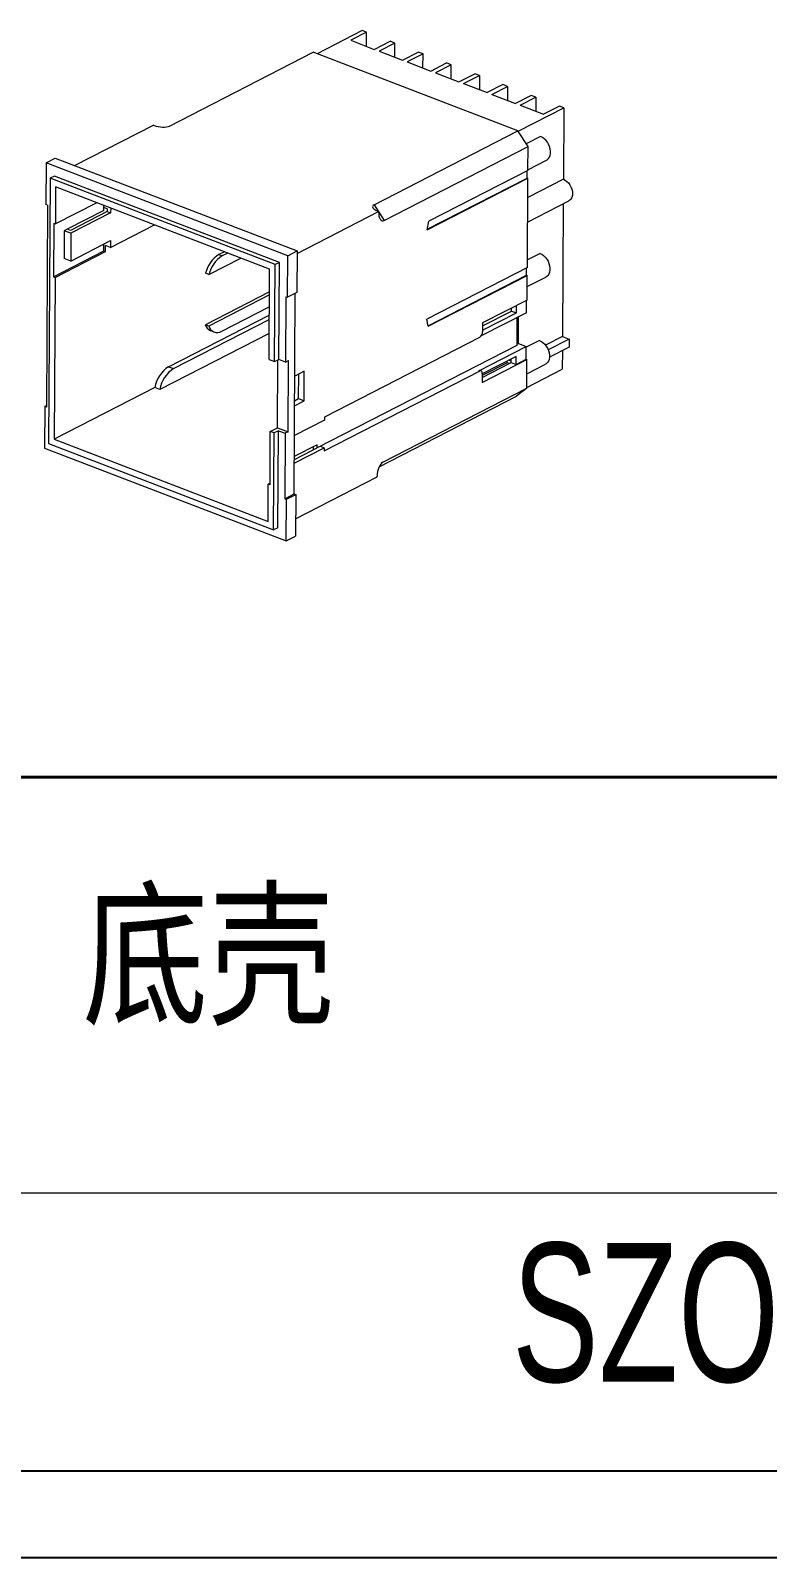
# Model space of a CAD drawing. Header units: inches. Extents: x 963 to 2094, y 1089 to 1501.
# Drawn here: x 1880.5 to 1963.9, y 1088.5 to 1261.3 of the extents above; entities that cross this region are included whole.
import ezdxf

# ---------------------------------------------------------------- set-up
doc = ezdxf.new("R2010")
doc.units = ezdxf.units.IN
doc.layers.add('文字', color=81, linetype='Continuous')
doc.layers.add('粗实线', color=7, linetype='Continuous', lineweight=30)
doc.layers.add('细实线', color=3, linetype='Continuous', lineweight=9)
doc.styles.add('宋体', font='', dxfattribs={"width": 0.8, "height": 3.5})
doc.styles.add('长仿宋', font='', dxfattribs={"width": 0.7, "height": 4})
doc.styles.get('宋体').set_extended_font_data('SimSun')
doc.styles.get('长仿宋').set_extended_font_data('SimSun')

msp = doc.modelspace()

# ---------------------------------------------------------------- linework, layer by layer
at = {"color": 7, "linetype": 'Continuous', "lineweight": 15}
for p, q in [((1918.053, 1261.277), (1912.938, 1258.65)), ((1918.546, 1261.087), (1918.053, 1261.277)), ((1918.546, 1261.087), (1916.758, 1260.169)), ((1916.758, 1260.169), (1919.417, 1259.148)), ((1918.538, 1259.486), (1918.546, 1261.087)), ((1919.417, 1259.148), (1921.205, 1260.067)), ((1921.737, 1259.862), (1919.949, 1258.944)), ((1921.737, 1259.862), (1921.205, 1260.067)), ((1921.728, 1258.261), (1921.737, 1259.862)), ((1896.241, 1250.47), (1912.499, 1258.819)), ((1935.668, 1249.923), (1912.499, 1258.819)), ((1919.949, 1258.944), (1922.607, 1257.923)), ((1922.607, 1257.923), (1924.396, 1258.842)), ((1924.928, 1258.637), (1923.139, 1257.719)), ((1924.928, 1258.637), (1924.396, 1258.842)), ((1924.919, 1257.036), (1924.928, 1258.637)), ((1923.139, 1257.719), (1925.798, 1256.698)), ((1925.798, 1256.698), (1927.586, 1257.617)), ((1928.118, 1257.412), (1926.33, 1256.494)), ((1926.33, 1256.494), (1928.989, 1255.473)), ((1928.118, 1257.412), (1927.586, 1257.617)), ((1928.109, 1255.811), (1928.118, 1257.412)), ((1928.989, 1255.473), (1930.777, 1256.392)), ((1929.52, 1255.269), (1931.309, 1256.187)), ((1931.309, 1256.187), (1930.777, 1256.392)), ((1931.309, 1256.187), (1931.3, 1254.586)), ((1929.52, 1255.269), (1932.179, 1254.248)), ((1933.967, 1255.167), (1932.179, 1254.248)), ((1932.711, 1254.044), (1934.499, 1254.962)), ((1934.499, 1254.962), (1933.967, 1255.167)), ((1934.499, 1254.962), (1934.49, 1253.361)), ((1932.711, 1254.044), (1935.37, 1253.023)), ((1937.158, 1253.942), (1935.37, 1253.023)), ((1935.901, 1252.819), (1937.69, 1253.737)), ((1935.901, 1252.819), (1938.56, 1251.798)), ((1937.69, 1253.737), (1937.158, 1253.942)), ((1937.69, 1253.737), (1937.681, 1252.136)), ((1940.349, 1252.717), (1938.56, 1251.798)), ((1940.842, 1252.527), (1940.349, 1252.717)), ((1935.694, 1249.883), (1940.842, 1252.527)), ((1940.842, 1252.527), (1940.798, 1244.46)), ((1885.525, 1245.99), (1894.451, 1250.574)), ((1894.517, 1250.549), (1894.451, 1250.574)), ((1919.411, 1241.574), (1935.668, 1249.923)), ((1936.801, 1248.141), (1935.668, 1249.923)), ((1938.231, 1249.286), (1936.604, 1248.451)), ((1920.543, 1239.792), (1936.801, 1248.141)), ((1936.786, 1245.452), (1936.801, 1248.141)), ((1882.29, 1246.298), (1882.265, 1241.593)), ((1882.29, 1246.298), (1883.331, 1246.833)), ((1909.638, 1235.798), (1882.29, 1246.298)), ((1883.331, 1246.833), (1910.678, 1236.333)), ((1936.786, 1245.518), (1938.909, 1246.608)), ((1882.746, 1244.563), (1882.582, 1214.536)), ((1883.234, 1244.813), (1882.746, 1244.563)), ((1908.195, 1234.792), (1882.746, 1244.563)), ((1908.682, 1235.042), (1883.234, 1244.813)), ((1925.401, 1238.712), (1936.781, 1244.556)), ((1925.413, 1238.786), (1936.705, 1244.585)), ((1936.786, 1245.452), (1925.568, 1239.692)), ((1936.705, 1244.585), (1936.71, 1245.413)), ((1936.705, 1244.585), (1936.781, 1244.556)), ((1936.726, 1234.472), (1936.781, 1244.556)), ((1940.798, 1244.46), (1936.769, 1242.391)), ((1883.369, 1243.583), (1883.346, 1239.392)), ((1907.564, 1234.293), (1883.369, 1243.583)), ((1882.454, 1241.52), (1882.265, 1241.593)), ((1882.454, 1241.52), (1882.329, 1218.663)), ((1888.025, 1241.795), (1883.346, 1239.392)), ((1888.838, 1240.931), (1884.676, 1238.794)), ((1889.218, 1240.785), (1885.056, 1238.648)), ((1889.598, 1240.639), (1885.111, 1238.335)), ((1888.838, 1240.931), (1888.84, 1241.267)), ((1888.84, 1241.267), (1888.841, 1241.482)), ((1889.22, 1241.121), (1888.84, 1241.267)), ((1889.22, 1241.121), (1889.218, 1240.785)), ((1889.218, 1240.785), (1889.598, 1240.639)), ((1889.601, 1241.19), (1889.598, 1240.639)), ((1910.677, 1236.067), (1919.9, 1240.803)), ((1919.411, 1241.574), (1920.543, 1239.792)), ((1919.835, 1240.828), (1919.9, 1240.803)), ((1919.9, 1240.803), (1919.9, 1240.726)), ((1936.754, 1239.608), (1941.42, 1242.004)), ((1940.783, 1241.677), (1940.701, 1226.645)), ((1883.156, 1239.465), (1883.123, 1233.415)), ((1883.156, 1239.465), (1883.346, 1239.392)), ((1884.676, 1238.794), (1884.351, 1238.627)), ((1885.056, 1238.648), (1884.676, 1238.794)), ((1889.576, 1236.718), (1894.57, 1239.282)), ((1925.401, 1238.712), (1925.568, 1239.692)), ((1884.351, 1238.627), (1884.334, 1235.489)), ((1885.111, 1238.335), (1884.351, 1238.627)), ((1885.111, 1238.335), (1885.093, 1235.198)), ((1885.093, 1235.198), (1889.58, 1237.502)), ((1888.813, 1236.337), (1888.817, 1237.11)), ((1889.58, 1237.502), (1889.576, 1236.718)), ((1883.123, 1233.415), (1888.813, 1236.337)), ((1883.313, 1233.342), (1889.003, 1236.264)), ((1885.093, 1235.198), (1884.334, 1235.489)), ((1888.813, 1236.337), (1889.003, 1236.264)), ((1889.003, 1236.264), (1889.006, 1236.936)), ((1889.576, 1236.718), (1889.006, 1236.936)), ((1900.717, 1233.671), (1904.339, 1235.531)), ((1902.466, 1236.251), (1901.835, 1235.927)), ((1901.835, 1235.927), (1902.215, 1235.781)), ((1902.845, 1236.105), (1902.215, 1235.781)), ((1909.612, 1231.093), (1909.638, 1235.798)), ((1909.638, 1235.798), (1910.678, 1236.333)), ((1910.678, 1236.333), (1910.653, 1231.627)), ((1938.158, 1236.066), (1936.73, 1235.332)), ((1900.717, 1233.671), (1900.338, 1233.817)), ((1907.508, 1224.053), (1907.564, 1234.293)), ((1908.134, 1223.812), (1908.195, 1234.792)), ((1908.682, 1235.042), (1908.195, 1234.792)), ((1908.622, 1224.062), (1908.682, 1235.042)), ((1936.726, 1234.472), (1925.345, 1228.628)), ((1925.491, 1227.877), (1936.645, 1233.605)), ((1925.503, 1227.815), (1936.721, 1233.576)), ((1936.645, 1233.605), (1936.649, 1234.433)), ((1936.645, 1233.605), (1936.721, 1233.576)), ((1936.705, 1230.775), (1936.721, 1233.576)), ((1883.123, 1233.415), (1883.313, 1233.342)), ((1883.313, 1233.342), (1883.212, 1215.035)), ((1936.714, 1232.297), (1938.836, 1233.387)), ((1907.55, 1231.711), (1900.306, 1227.991)), ((1907.548, 1231.369), (1900.686, 1227.845)), ((1909.422, 1231.165), (1909.382, 1223.771)), ((1909.422, 1231.165), (1909.612, 1231.093)), ((1910.653, 1231.627), (1909.612, 1231.093)), ((1910.338, 1208.843), (1910.462, 1231.529)), ((1936.705, 1230.775), (1931.666, 1228.187)), ((1935.487, 1229.323), (1935.491, 1230.151)), ((1936.622, 1229.347), (1936.629, 1230.735)), ((1896.152, 1223.244), (1907.535, 1229.089)), ((1896.722, 1223.025), (1907.532, 1228.576)), ((1902.168, 1227.266), (1907.54, 1230.024)), ((1925.503, 1227.815), (1925.345, 1228.628)), ((1936.622, 1229.347), (1931.505, 1226.72)), ((1931.661, 1227.359), (1935.487, 1229.323)), ((1931.664, 1227.854), (1934.936, 1229.535)), ((1934.936, 1229.535), (1934.938, 1229.867)), ((1934.936, 1229.535), (1935.487, 1229.323)), ((1935.552, 1228.798), (1935.535, 1225.655)), ((1935.727, 1225.873), (1935.744, 1228.896)), ((1907.524, 1227.008), (1895.162, 1220.66)), ((1900.686, 1227.845), (1900.306, 1227.991)), ((1900.905, 1227.319), (1901.284, 1227.173)), ((1931.666, 1228.187), (1931.66, 1227.178)), ((1940.701, 1226.645), (1938.793, 1225.666)), ((1940.701, 1226.645), (1941.46, 1226.354)), ((1935.535, 1225.655), (1912.937, 1214.051)), ((1931.332, 1226.563), (1913.774, 1217.547)), ((1931.236, 1222.783), (1936.601, 1225.538)), ((1935.535, 1225.775), (1935.727, 1225.873)), ((1935.727, 1225.873), (1936.601, 1225.538)), ((1936.593, 1224.081), (1936.601, 1225.538)), ((1938.104, 1226.206), (1936.6, 1225.433)), ((1941.46, 1226.354), (1939.094, 1225.139)), ((1941.455, 1225.457), (1939.232, 1224.316)), ((1940.692, 1225.065), (1940.68, 1222.948)), ((1941.46, 1226.354), (1941.455, 1225.457)), ((1896.152, 1223.244), (1896.722, 1223.025)), ((1907.508, 1224.053), (1908.134, 1223.812)), ((1908.134, 1223.812), (1908.622, 1224.062)), ((1908.466, 1216.33), (1908.508, 1224.004)), ((1909.382, 1223.771), (1908.622, 1224.062)), ((1909.382, 1223.771), (1909.707, 1223.938)), ((1909.663, 1215.871), (1909.707, 1223.938)), ((1931.629, 1221.464), (1936.669, 1224.052)), ((1931.632, 1222.028), (1934.904, 1223.708)), ((1934.445, 1223.693), (1931.633, 1222.249)), ((1935.46, 1224.393), (1931.634, 1222.429)), ((1934.445, 1223.693), (1934.446, 1223.873)), ((1934.69, 1223.598), (1934.445, 1223.693)), ((1934.905, 1223.876), (1934.646, 1223.975)), ((1934.904, 1223.708), (1934.906, 1224.109)), ((1934.904, 1223.708), (1935.455, 1223.497)), ((1935.455, 1223.497), (1935.46, 1224.393)), ((1935.455, 1223.497), (1936.593, 1224.081)), ((1936.593, 1224.081), (1936.669, 1224.052)), ((1936.651, 1220.803), (1936.669, 1224.052)), ((1936.66, 1222.437), (1938.782, 1223.527)), ((1911.501, 1222.747), (1910.411, 1222.188)), ((1910.855, 1219.627), (1910.871, 1222.424)), ((1911.482, 1219.386), (1911.501, 1222.747)), ((1913.753, 1213.737), (1931.312, 1222.754)), ((1931.312, 1222.754), (1931.236, 1222.783)), ((1931.488, 1222.772), (1931.412, 1222.801)), ((1931.634, 1222.472), (1931.629, 1221.464)), ((1936.651, 1220.879), (1940.68, 1222.948)), ((1894.593, 1220.879), (1883.212, 1215.035)), ((1895.162, 1220.66), (1894.593, 1220.879)), ((1919.96, 1211.914), (1935.504, 1219.896)), ((1920.393, 1212.454), (1936.651, 1220.803)), ((1936.651, 1220.803), (1935.504, 1219.896)), ((1882.139, 1218.736), (1882.114, 1214.03)), ((1882.139, 1218.736), (1882.33, 1218.834)), ((1882.329, 1218.663), (1882.139, 1218.736)), ((1910.392, 1218.826), (1911.482, 1219.386)), ((1910.395, 1219.39), (1910.855, 1219.627)), ((1910.855, 1219.627), (1911.482, 1219.386)), ((1907.653, 1215.913), (1908.466, 1216.33)), ((1908.466, 1216.33), (1909.663, 1215.871)), ((1913.772, 1217.21), (1910.374, 1215.465)), ((1913.774, 1217.547), (1913.772, 1217.21)), ((1883.212, 1215.035), (1907.407, 1205.745)), ((1907.62, 1209.862), (1907.653, 1215.913)), ((1908.09, 1215.745), (1907.653, 1215.913)), ((1908.03, 1204.765), (1908.09, 1215.745)), ((1908.578, 1215.995), (1908.09, 1215.745)), ((1908.518, 1205.015), (1908.578, 1215.995)), ((1908.578, 1215.995), (1909.338, 1215.704)), ((1909.338, 1215.704), (1909.297, 1208.309)), ((1909.663, 1215.871), (1909.338, 1215.704)), ((1882.114, 1214.03), (1909.461, 1203.53)), ((1882.582, 1214.536), (1908.03, 1204.765)), ((1910.357, 1212.328), (1913.755, 1214.073)), ((1913.318, 1214.241), (1910.359, 1212.721)), ((1912.939, 1214.387), (1910.361, 1213.063)), ((1912.555, 1213.849), (1912.557, 1214.191)), ((1912.937, 1214.051), (1912.939, 1214.387)), ((1912.937, 1214.051), (1912.943, 1214.048)), ((1913.318, 1214.241), (1913.755, 1214.073)), ((1913.755, 1214.073), (1913.753, 1213.737)), ((1907.407, 1205.745), (1907.43, 1209.935)), ((1907.621, 1210.033), (1907.43, 1209.935)), ((1907.62, 1209.862), (1907.43, 1209.935)), ((1910.513, 1206.04), (1919.736, 1210.776)), ((1919.736, 1210.776), (1919.736, 1210.853)), ((1909.297, 1208.309), (1910.338, 1208.843)), ((1909.297, 1208.309), (1909.487, 1208.236)), ((1909.461, 1203.53), (1909.487, 1208.236)), ((1909.487, 1208.236), (1910.527, 1208.77)), ((1910.338, 1208.843), (1910.527, 1208.77)), ((1910.527, 1208.77), (1910.502, 1204.065)), ((1908.518, 1205.015), (1908.03, 1204.765)), ((1909.461, 1203.53), (1910.502, 1204.065))]:
    msp.add_line(p, q, dxfattribs=at)
at = {"color": 8, "linetype": 'Continuous', "lineweight": 15}
msp.add_line((1920.393, 1212.454), (1920.211, 1212.31), dxfattribs=at)
for p, q in [((1525.845, 1098.323), (2083.75, 1098.323)), ((1510.765, 1088.511), (2093.562, 1088.511))]:
    msp.add_line(p, q)
at = {"color": 7, "linetype": 'Continuous', "lineweight": 15, "flags": 128}
for points in [[(1938.909, 1246.608), (1938.986, 1246.654), (1939.128, 1246.783), (1939.24, 1246.951), (1939.317, 1247.153), (1939.357, 1247.382), (1939.359, 1247.63), (1939.321, 1247.889), (1939.247, 1248.15), (1939.137, 1248.403), (1938.996, 1248.641), (1938.829, 1248.855), (1938.642, 1249.038), (1938.44, 1249.183), (1938.231, 1249.286)], [(1940.798, 1244.46), (1941.002, 1244.358), (1941.197, 1244.213), (1941.377, 1244.029), (1941.535, 1243.815), (1941.664, 1243.579), (1941.759, 1243.329), (1941.817, 1243.075), (1941.836, 1242.826), (1941.815, 1242.594), (1941.754, 1242.385), (1941.656, 1242.209), (1941.525, 1242.072), (1941.42, 1242.004)], [(1938.158, 1236.066), (1938.368, 1235.962), (1938.569, 1235.817), (1938.757, 1235.634), (1938.924, 1235.42), (1939.065, 1235.182), (1939.174, 1234.929), (1939.249, 1234.668), (1939.286, 1234.409), (1939.285, 1234.161), (1939.245, 1233.932), (1939.168, 1233.73), (1939.056, 1233.562), (1938.913, 1233.433), (1938.836, 1233.387)], [(1938.104, 1226.206), (1938.314, 1226.103), (1938.515, 1225.957), (1938.703, 1225.774), (1938.87, 1225.56), (1939.011, 1225.323), (1939.12, 1225.069), (1939.195, 1224.809), (1939.232, 1224.55), (1939.231, 1224.302), (1939.191, 1224.073), (1939.114, 1223.87), (1939.002, 1223.702), (1938.859, 1223.573), (1938.782, 1223.527)], [(1931.634, 1222.472), (1931.629, 1222.557), (1931.61, 1222.631), (1931.581, 1222.693), (1931.541, 1222.74), (1931.492, 1222.771), (1931.436, 1222.783), (1931.375, 1222.778), (1931.312, 1222.754)]]:
    msp.add_lwpolyline(points, dxfattribs=at)
at = {"color": 7, "linetype": 'Continuous', "lineweight": 15}
for centre, radius, start, end in [((1903.66, 1233.045), 3.411, 122.35059, 166.91649), ((1904.04, 1232.899), 3.411, 122.35059, 166.91649), ((1901.331, 1228.301), 1.072, 196.84534, 246.53391), ((1901.643, 1228.109), 0.993, 195.41543, 301.8997), ((1930.927, 1227.174), 0.733, 303.56227, 0.36043), ((1898.052, 1220.294), 3.509, 122.78977, 170.40861), ((1898.622, 1220.075), 3.509, 122.78977, 170.40861), ((1931.345, 1222.597), 0.215, 71.6017, 120.41946)]:
    msp.add_arc(centre, radius, start, end, dxfattribs=at)
for centre, major_axis, ratio, start_param, end_param in [((1895.167, 1250.883), (1.253, -0.212), 0.3881533, 4.2337382, 5.8045346), ((1920.485, 1241.162), (1.253, -0.212), 0.3881533, 2.6629419, 4.2337382), ((1920.55, 1241.06), (0.221, 1.307), 0.4679484, 1.9075084, 3.4783048), ((1920.386, 1211.187), (0.221, 1.307), 0.4679484, 0.3367121, 1.9075084)]:
    msp.add_ellipse(centre, major_axis=major_axis, ratio=ratio, start_param=start_param, end_param=end_param, dxfattribs=at)
at = {"layer": '粗实线', "color": 7, "lineweight": 40}
msp.add_line((2083.75, 1176.814), (1848.277, 1176.814), dxfattribs=at)
at = {"layer": '细实线', "color": 7}
msp.add_line((2083.75, 1129.719), (1730.54, 1129.719), dxfattribs=at)

# ---------------------------------------------------------------- texts
at = {"layer": '文字', "color": 0, "insert": (1886.384, 1163.262), "char_height": 13.0819, "width": 167.24693, "attachment_point": 1, "style": '宋体'}
msp.add_mtext('底壳', dxfattribs=at)
at = {"layer": '粗实线', "insert": (1934.999, 1124.098), "char_height": 15.69824, "width": 176.0402, "attachment_point": 1, "style": '长仿宋'}
msp.add_mtext('{\\fSTXinwei|b0|i0|c134|p2;SZOMK}', dxfattribs=at)

doc.saveas('drawing.dxf')
